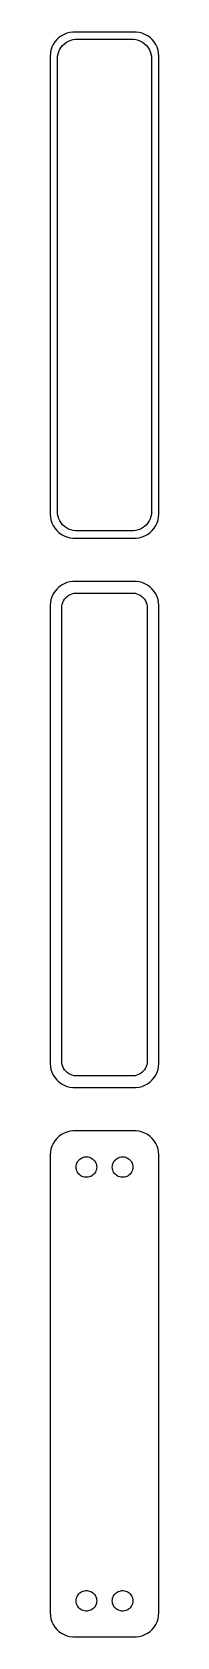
# Model space of a CAD drawing. Header units: metres. Extents: x -11 to 11, y 290 to 622.
import ezdxf

# ---------------------------------------------------------------- set-up
doc = ezdxf.new("R2010")
doc.units = ezdxf.units.M

msp = doc.modelspace()

# ---------------------------------------------------------------- linework, layer by layer
for p, q in [((-10.6315, 619.909), (-10.8989, 619.341)), ((-10.2951, 620.439), (-10.6315, 619.909)), ((-9.89484, 620.923), (-10.2951, 620.439)), ((-9.43712, 621.353), (-9.89484, 620.923)), ((-8.92912, 621.722), (-9.43712, 621.353)), ((-9.25522, 618.927), (-8.98605, 619.351)), ((-8.98605, 619.351), (-8.66586, 619.738)), ((-8.37889, 622.024), (-8.92912, 621.722)), ((-8.66586, 619.738), (-8.29968, 620.082)), ((-7.79507, 622.255), (-8.37889, 622.024)), ((-8.29968, 620.082), (-7.8933, 620.377)), ((-7.8933, 620.377), (-7.45311, 620.619)), ((-7.1869, 622.411), (-7.79507, 622.255)), ((-7.45311, 620.619), (-6.98605, 620.804)), ((-6.56395, 622.49), (-7.1869, 622.411)), ((-6.98605, 620.804), (-6.49951, 620.929)), ((6.56395, 622.49), (-6.56395, 622.49)), ((-6.49951, 620.929), (-6.00116, 620.992)), ((-6.00116, 620.992), (6.00116, 620.992)), ((6.00116, 620.992), (6.49951, 620.929)), ((6.49951, 620.929), (6.98605, 620.804)), ((7.1869, 622.411), (6.56395, 622.49)), ((6.98605, 620.804), (7.45311, 620.619)), ((7.79507, 622.255), (7.1869, 622.411)), ((7.45311, 620.619), (7.8933, 620.377)), ((8.37889, 622.024), (7.79507, 622.255)), ((7.8933, 620.377), (8.29968, 620.082)), ((8.29968, 620.082), (8.66586, 619.738)), ((8.92912, 621.722), (8.37889, 622.024)), ((8.66586, 619.738), (8.98605, 619.351)), ((9.43712, 621.353), (8.92912, 621.722)), ((8.98605, 619.351), (9.25522, 618.927)), ((9.89484, 620.923), (9.43712, 621.353)), ((10.2951, 620.439), (9.89484, 620.923)), ((10.6315, 619.909), (10.2951, 620.439)), ((10.8989, 619.341), (10.6315, 619.909)), ((-11.2106, 618.127), (-11.25, 617.5)), ((-11.25, 617.5), (-11.25, 522.5)), ((-11.0929, 618.743), (-11.2106, 618.127)), ((-10.8989, 619.341), (-11.0929, 618.743)), ((-9.75, 617), (-9.71844, 617.501)), ((-9.75, 523), (-9.75, 617)), ((-9.71844, 617.501), (-9.62433, 617.995)), ((-9.62433, 617.995), (-9.4691, 618.472)), ((-9.4691, 618.472), (-9.25522, 618.927)), ((9.25522, 618.927), (9.4691, 618.472)), ((9.4691, 618.472), (9.62433, 617.995)), ((9.62433, 617.995), (9.71844, 617.501)), ((9.71844, 617.501), (9.75, 617)), ((9.75, 617), (9.75, 523)), ((11.0929, 618.743), (10.8989, 619.341)), ((11.2106, 618.127), (11.0929, 618.743)), ((11.25, 617.5), (11.2106, 618.127)), ((11.25, 522.5), (11.25, 617.5)), ((-9.71844, 522.499), (-9.75, 523)), ((9.75, 523), (9.71844, 522.499)), ((-11.25, 522.5), (-11.2106, 521.873)), ((-11.2106, 521.873), (-11.0929, 521.257)), ((-11.0929, 521.257), (-10.8989, 520.659)), ((-10.8989, 520.659), (-10.6315, 520.091)), ((-10.6315, 520.091), (-10.2951, 519.561)), ((-10.2951, 519.561), (-9.89484, 519.077)), ((-9.62433, 522.005), (-9.71844, 522.499)), ((-9.4691, 521.528), (-9.62433, 522.005)), ((-9.25522, 521.073), (-9.4691, 521.528)), ((-8.98605, 520.649), (-9.25522, 521.073)), ((-8.66586, 520.262), (-8.98605, 520.649)), ((-8.29968, 519.918), (-8.66586, 520.262)), ((-7.8933, 519.623), (-8.29968, 519.918)), ((-7.45311, 519.381), (-7.8933, 519.623)), ((7.8933, 519.623), (7.45311, 519.381)), ((8.29968, 519.918), (7.8933, 519.623)), ((8.66586, 520.262), (8.29968, 519.918)), ((8.98605, 520.649), (8.66586, 520.262)), ((9.25522, 521.073), (8.98605, 520.649)), ((9.4691, 521.528), (9.25522, 521.073)), ((9.62433, 522.005), (9.4691, 521.528)), ((9.71844, 522.499), (9.62433, 522.005)), ((9.89484, 519.077), (10.2951, 519.561)), ((10.2951, 519.561), (10.6315, 520.091)), ((10.6315, 520.091), (10.8989, 520.659)), ((10.8989, 520.659), (11.0929, 521.257)), ((11.0929, 521.257), (11.2106, 521.873)), ((11.2106, 521.873), (11.25, 522.5)), ((-9.89484, 519.077), (-9.43712, 518.647)), ((-9.43712, 518.647), (-8.92912, 518.278)), ((-8.92912, 518.278), (-8.37889, 517.976)), ((-8.37889, 517.976), (-7.79507, 517.745)), ((-7.79507, 517.745), (-7.1869, 517.589)), ((-6.98605, 519.196), (-7.45311, 519.381)), ((-7.1869, 517.589), (-6.56395, 517.51)), ((-6.49951, 519.071), (-6.98605, 519.196)), ((-6.56395, 517.51), (6.56395, 517.51)), ((-6.00116, 519.008), (-6.49951, 519.071)), ((6.00116, 519.008), (-6.00116, 519.008)), ((6.49951, 519.071), (6.00116, 519.008)), ((6.98605, 519.196), (6.49951, 519.071)), ((6.56395, 517.51), (7.1869, 517.589)), ((7.45311, 519.381), (6.98605, 519.196)), ((7.1869, 517.589), (7.79507, 517.745)), ((7.79507, 517.745), (8.37889, 517.976)), ((8.37889, 517.976), (8.92912, 518.278)), ((8.92912, 518.278), (9.43712, 518.647)), ((9.43712, 518.647), (9.89484, 519.077)), ((-10.2951, 506.439), (-10.6315, 505.909)), ((-9.89484, 506.923), (-10.2951, 506.439)), ((-9.43712, 507.353), (-9.89484, 506.923)), ((-8.92912, 507.722), (-9.43712, 507.353)), ((-8.37889, 508.024), (-8.92912, 507.722)), ((-7.79507, 508.255), (-8.37889, 508.024)), ((-7.1869, 508.411), (-7.79507, 508.255)), ((-6.56395, 508.49), (-7.1869, 508.411)), ((6.56395, 508.49), (-6.56395, 508.49)), ((7.1869, 508.411), (6.56395, 508.49)), ((7.79507, 508.255), (7.1869, 508.411)), ((8.37889, 508.024), (7.79507, 508.255)), ((8.92912, 507.722), (8.37889, 508.024)), ((9.43712, 507.353), (8.92912, 507.722)), ((9.89484, 506.923), (9.43712, 507.353)), ((10.2951, 506.439), (9.89484, 506.923)), ((10.6315, 505.909), (10.2951, 506.439)), ((-11.2106, 504.127), (-11.25, 503.5)), ((-11.25, 503.5), (-11.25, 408.5)), ((-11.0929, 504.743), (-11.2106, 504.127)), ((-10.8989, 505.341), (-11.0929, 504.743)), ((-10.6315, 505.909), (-10.8989, 505.341)), ((-8.86292, 503), (-8.83836, 503.39)), ((-8.86292, 409), (-8.86292, 503)), ((-8.83836, 503.39), (-8.76512, 503.774)), ((-8.76512, 503.774), (-8.64432, 504.146)), ((-8.64432, 504.146), (-8.47786, 504.5)), ((-8.47786, 504.5), (-8.2684, 504.83)), ((-8.2684, 504.83), (-8.01921, 505.131)), ((-8.01921, 505.131), (-7.73424, 505.399)), ((-7.73424, 505.399), (-7.41798, 505.628)), ((-7.41798, 505.628), (-7.07541, 505.817)), ((-7.07541, 505.817), (-6.71194, 505.961)), ((-6.71194, 505.961), (-6.3333, 506.058)), ((-6.3333, 506.058), (-5.94545, 506.107)), ((-5.94545, 506.107), (5.94545, 506.107)), ((5.94545, 506.107), (6.3333, 506.058)), ((6.3333, 506.058), (6.71194, 505.961)), ((6.71194, 505.961), (7.07541, 505.817)), ((7.07541, 505.817), (7.41798, 505.628)), ((7.41798, 505.628), (7.73424, 505.399)), ((7.73424, 505.399), (8.01921, 505.131)), ((8.01921, 505.131), (8.2684, 504.83)), ((8.2684, 504.83), (8.47786, 504.5)), ((8.47786, 504.5), (8.64432, 504.146)), ((8.64432, 504.146), (8.76512, 503.774)), ((8.76512, 503.774), (8.83836, 503.39)), ((8.83836, 503.39), (8.86292, 503)), ((8.86292, 503), (8.86292, 409)), ((10.8989, 505.341), (10.6315, 505.909)), ((11.0929, 504.743), (10.8989, 505.341)), ((11.2106, 504.127), (11.0929, 504.743)), ((11.25, 503.5), (11.2106, 504.127)), ((11.25, 408.5), (11.25, 503.5)), ((-11.25, 408.5), (-11.2106, 407.873)), ((-11.2106, 407.873), (-11.0929, 407.257)), ((-11.0929, 407.257), (-10.8989, 406.659)), ((-10.8989, 406.659), (-10.6315, 406.091)), ((-8.83836, 408.61), (-8.86292, 409)), ((-8.76512, 408.226), (-8.83836, 408.61)), ((-8.64432, 407.854), (-8.76512, 408.226)), ((-8.47786, 407.5), (-8.64432, 407.854)), ((-8.2684, 407.17), (-8.47786, 407.5)), ((-8.01921, 406.869), (-8.2684, 407.17)), ((-7.73424, 406.601), (-8.01921, 406.869)), ((-7.41798, 406.372), (-7.73424, 406.601)), ((-7.07541, 406.183), (-7.41798, 406.372)), ((7.41798, 406.372), (7.07541, 406.183)), ((7.73424, 406.601), (7.41798, 406.372)), ((8.01921, 406.869), (7.73424, 406.601)), ((8.2684, 407.17), (8.01921, 406.869)), ((8.47786, 407.5), (8.2684, 407.17)), ((8.64432, 407.854), (8.47786, 407.5)), ((8.76512, 408.226), (8.64432, 407.854)), ((8.83836, 408.61), (8.76512, 408.226)), ((8.86292, 409), (8.83836, 408.61)), ((10.6315, 406.091), (10.8989, 406.659)), ((10.8989, 406.659), (11.0929, 407.257)), ((11.0929, 407.257), (11.2106, 407.873)), ((11.2106, 407.873), (11.25, 408.5)), ((-10.6315, 406.091), (-10.2951, 405.561)), ((-10.2951, 405.561), (-9.89484, 405.077)), ((-9.89484, 405.077), (-9.43712, 404.647)), ((-9.43712, 404.647), (-8.92912, 404.278)), ((-8.92912, 404.278), (-8.37889, 403.976)), ((-8.37889, 403.976), (-7.79507, 403.745)), ((-7.79507, 403.745), (-7.1869, 403.589)), ((-7.1869, 403.589), (-6.56395, 403.51)), ((-6.71194, 406.039), (-7.07541, 406.183)), ((-6.3333, 405.942), (-6.71194, 406.039)), ((-6.56395, 403.51), (6.56395, 403.51)), ((-5.94545, 405.893), (-6.3333, 405.942)), ((5.94545, 405.893), (-5.94545, 405.893)), ((6.3333, 405.942), (5.94545, 405.893)), ((6.71194, 406.039), (6.3333, 405.942)), ((6.56395, 403.51), (7.1869, 403.589)), ((7.07541, 406.183), (6.71194, 406.039)), ((7.1869, 403.589), (7.79507, 403.745)), ((7.79507, 403.745), (8.37889, 403.976)), ((8.37889, 403.976), (8.92912, 404.278)), ((8.92912, 404.278), (9.43712, 404.647)), ((9.43712, 404.647), (9.89484, 405.077)), ((9.89484, 405.077), (10.2951, 405.561)), ((10.2951, 405.561), (10.6315, 406.091)), ((-9.89484, 392.923), (-10.2951, 392.439)), ((-9.43712, 393.353), (-9.89484, 392.923)), ((-8.92912, 393.722), (-9.43712, 393.353)), ((-8.37889, 394.024), (-8.92912, 393.722)), ((-7.79507, 394.255), (-8.37889, 394.024)), ((-7.1869, 394.411), (-7.79507, 394.255)), ((-6.56395, 394.49), (-7.1869, 394.411)), ((6.56395, 394.49), (-6.56395, 394.49)), ((7.1869, 394.411), (6.56395, 394.49)), ((7.79507, 394.255), (7.1869, 394.411)), ((8.37889, 394.024), (7.79507, 394.255)), ((8.92912, 393.722), (8.37889, 394.024)), ((9.43712, 393.353), (8.92912, 393.722)), ((9.89484, 392.923), (9.43712, 393.353)), ((10.2951, 392.439), (9.89484, 392.923)), ((-11.2106, 390.127), (-11.25, 389.5)), ((-11.0929, 390.743), (-11.2106, 390.127)), ((-10.8989, 391.341), (-11.0929, 390.743)), ((-10.6315, 391.909), (-10.8989, 391.341)), ((-10.2951, 392.439), (-10.6315, 391.909)), ((10.6315, 391.909), (10.2951, 392.439)), ((10.8989, 391.341), (10.6315, 391.909)), ((11.0929, 390.743), (10.8989, 391.341)), ((11.2106, 390.127), (11.0929, 390.743)), ((11.25, 389.5), (11.2106, 390.127)), ((-11.25, 389.5), (-11.25, 294.5)), ((-5.88528, 387), (-5.86845, 387.268)), ((-5.86845, 386.732), (-5.88528, 387)), ((-5.86845, 387.268), (-5.81821, 387.531)), ((-5.81821, 386.469), (-5.86845, 386.732)), ((-5.81821, 387.531), (-5.73534, 387.786)), ((-5.73534, 386.214), (-5.81821, 386.469)), ((-5.73534, 387.786), (-5.62117, 388.029)), ((-5.62117, 388.029), (-5.47748, 388.255)), ((-5.47748, 388.255), (-5.30655, 388.462)), ((-5.30655, 388.462), (-5.11108, 388.645)), ((-5.11108, 388.645), (-4.89413, 388.803)), ((-4.89413, 388.803), (-4.65915, 388.932)), ((-4.65915, 388.932), (-4.40984, 389.031)), ((-4.40984, 389.031), (-4.1501, 389.097)), ((-4.1501, 389.097), (-3.88406, 389.131)), ((-3.88406, 389.131), (-3.61592, 389.131)), ((-3.61592, 389.131), (-3.34988, 389.097)), ((-3.34988, 389.097), (-3.09015, 389.031)), ((-3.09015, 389.031), (-2.84084, 388.932)), ((-2.84084, 388.932), (-2.60585, 388.803)), ((-2.60585, 388.803), (-2.3889, 388.645)), ((-2.3889, 388.645), (-2.19344, 388.462)), ((-2.19344, 388.462), (-2.02251, 388.255)), ((-2.02251, 388.255), (-1.87881, 388.029)), ((-1.87881, 388.029), (-1.76465, 387.786)), ((-1.76465, 387.786), (-1.68178, 387.531)), ((-1.68178, 386.469), (-1.76465, 386.214)), ((-1.68178, 387.531), (-1.63153, 387.268)), ((-1.63153, 386.732), (-1.68178, 386.469)), ((-1.63153, 387.268), (-1.6147, 387)), ((-1.6147, 387), (-1.63153, 386.732)), ((1.6147, 387), (1.63153, 387.268)), ((1.63153, 386.732), (1.6147, 387)), ((1.63153, 387.268), (1.68178, 387.531)), ((1.68178, 386.469), (1.63153, 386.732)), ((1.68178, 387.531), (1.76465, 387.786)), ((1.76465, 386.214), (1.68178, 386.469)), ((1.76465, 387.786), (1.87881, 388.029)), ((1.87881, 388.029), (2.02251, 388.255)), ((2.02251, 388.255), (2.19344, 388.462)), ((2.19344, 388.462), (2.3889, 388.645)), ((2.3889, 388.645), (2.60585, 388.803)), ((2.60585, 388.803), (2.84084, 388.932)), ((2.84084, 388.932), (3.09015, 389.031)), ((3.09015, 389.031), (3.34988, 389.097)), ((3.34988, 389.097), (3.61592, 389.131)), ((3.61592, 389.131), (3.88406, 389.131)), ((3.88406, 389.131), (4.1501, 389.097)), ((4.1501, 389.097), (4.40984, 389.031)), ((4.40984, 389.031), (4.65915, 388.932)), ((4.65915, 388.932), (4.89413, 388.803)), ((4.89413, 388.803), (5.11108, 388.645)), ((5.11108, 388.645), (5.30655, 388.462)), ((5.30655, 388.462), (5.47748, 388.255)), ((5.47748, 388.255), (5.62117, 388.029)), ((5.62117, 388.029), (5.73534, 387.786)), ((5.73534, 387.786), (5.81821, 387.531)), ((5.81821, 386.469), (5.73534, 386.214)), ((5.81821, 387.531), (5.86845, 387.268)), ((5.86845, 386.732), (5.81821, 386.469)), ((5.86845, 387.268), (5.88528, 387)), ((5.88528, 387), (5.86845, 386.732)), ((11.25, 294.5), (11.25, 389.5)), ((-5.62117, 385.971), (-5.73534, 386.214)), ((-5.47748, 385.745), (-5.62117, 385.971)), ((-5.30655, 385.538), (-5.47748, 385.745)), ((-5.11108, 385.355), (-5.30655, 385.538)), ((-4.89413, 385.197), (-5.11108, 385.355)), ((-4.65915, 385.068), (-4.89413, 385.197)), ((-4.40984, 384.969), (-4.65915, 385.068)), ((-4.1501, 384.903), (-4.40984, 384.969)), ((-3.88406, 384.869), (-4.1501, 384.903)), ((-3.61592, 384.869), (-3.88406, 384.869)), ((-3.34988, 384.903), (-3.61592, 384.869)), ((-3.09015, 384.969), (-3.34988, 384.903)), ((-2.84084, 385.068), (-3.09015, 384.969)), ((-2.60585, 385.197), (-2.84084, 385.068)), ((-2.3889, 385.355), (-2.60585, 385.197)), ((-2.19344, 385.538), (-2.3889, 385.355)), ((-2.02251, 385.745), (-2.19344, 385.538)), ((-1.87881, 385.971), (-2.02251, 385.745)), ((-1.76465, 386.214), (-1.87881, 385.971)), ((1.87881, 385.971), (1.76465, 386.214)), ((2.02251, 385.745), (1.87881, 385.971)), ((2.19344, 385.538), (2.02251, 385.745)), ((2.3889, 385.355), (2.19344, 385.538)), ((2.60585, 385.197), (2.3889, 385.355)), ((2.84084, 385.068), (2.60585, 385.197)), ((3.09015, 384.969), (2.84084, 385.068)), ((3.34988, 384.903), (3.09015, 384.969)), ((3.61592, 384.869), (3.34988, 384.903)), ((3.88406, 384.869), (3.61592, 384.869)), ((4.1501, 384.903), (3.88406, 384.869)), ((4.40984, 384.969), (4.1501, 384.903)), ((4.65915, 385.068), (4.40984, 384.969)), ((4.89413, 385.197), (4.65915, 385.068)), ((5.11108, 385.355), (4.89413, 385.197)), ((5.30655, 385.538), (5.11108, 385.355)), ((5.47748, 385.745), (5.30655, 385.538)), ((5.62117, 385.971), (5.47748, 385.745)), ((5.73534, 386.214), (5.62117, 385.971)), ((-5.88528, 297), (-5.86845, 297.268)), ((-5.86845, 296.732), (-5.88528, 297)), ((-5.86845, 297.268), (-5.81821, 297.531)), ((-5.81821, 296.469), (-5.86845, 296.732)), ((-5.81821, 297.531), (-5.73534, 297.786)), ((-5.73534, 296.214), (-5.81821, 296.469)), ((-5.73534, 297.786), (-5.62117, 298.029)), ((-5.62117, 298.029), (-5.47748, 298.255)), ((-5.47748, 298.255), (-5.30655, 298.462)), ((-5.30655, 298.462), (-5.11108, 298.645)), ((-5.11108, 298.645), (-4.89413, 298.803)), ((-4.89413, 298.803), (-4.65915, 298.932)), ((-4.65915, 298.932), (-4.40984, 299.031)), ((-4.40984, 299.031), (-4.1501, 299.097)), ((-4.1501, 299.097), (-3.88406, 299.131)), ((-3.88406, 299.131), (-3.61592, 299.131)), ((-3.61592, 299.131), (-3.34988, 299.097)), ((-3.34988, 299.097), (-3.09015, 299.031)), ((-3.09015, 299.031), (-2.84084, 298.932)), ((-2.84084, 298.932), (-2.60585, 298.803)), ((-2.60585, 298.803), (-2.3889, 298.645)), ((-2.3889, 298.645), (-2.19344, 298.462)), ((-2.19344, 298.462), (-2.02251, 298.255)), ((-2.02251, 298.255), (-1.87881, 298.029)), ((-1.87881, 298.029), (-1.76465, 297.786)), ((-1.76465, 297.786), (-1.68178, 297.531)), ((-1.68178, 296.469), (-1.76465, 296.214)), ((-1.68178, 297.531), (-1.63153, 297.268)), ((-1.63153, 296.732), (-1.68178, 296.469)), ((-1.63153, 297.268), (-1.6147, 297)), ((-1.6147, 297), (-1.63153, 296.732)), ((1.6147, 297), (1.63153, 297.268)), ((1.63153, 296.732), (1.6147, 297)), ((1.63153, 297.268), (1.68178, 297.531)), ((1.68178, 296.469), (1.63153, 296.732)), ((1.68178, 297.531), (1.76465, 297.786)), ((1.76465, 296.214), (1.68178, 296.469)), ((1.76465, 297.786), (1.87881, 298.029)), ((1.87881, 298.029), (2.02251, 298.255)), ((2.02251, 298.255), (2.19344, 298.462)), ((2.19344, 298.462), (2.3889, 298.645)), ((2.3889, 298.645), (2.60585, 298.803)), ((2.60585, 298.803), (2.84084, 298.932)), ((2.84084, 298.932), (3.09015, 299.031)), ((3.09015, 299.031), (3.34988, 299.097)), ((3.34988, 299.097), (3.61592, 299.131)), ((3.61592, 299.131), (3.88406, 299.131)), ((3.88406, 299.131), (4.1501, 299.097)), ((4.1501, 299.097), (4.40984, 299.031)), ((4.40984, 299.031), (4.65915, 298.932)), ((4.65915, 298.932), (4.89413, 298.803)), ((4.89413, 298.803), (5.11108, 298.645)), ((5.11108, 298.645), (5.30655, 298.462)), ((5.30655, 298.462), (5.47748, 298.255)), ((5.47748, 298.255), (5.62117, 298.029)), ((5.62117, 298.029), (5.73534, 297.786)), ((5.73534, 297.786), (5.81821, 297.531)), ((5.81821, 296.469), (5.73534, 296.214)), ((5.81821, 297.531), (5.86845, 297.268)), ((5.86845, 296.732), (5.81821, 296.469)), ((5.86845, 297.268), (5.88528, 297)), ((5.88528, 297), (5.86845, 296.732)), ((-11.25, 294.5), (-11.2106, 293.873)), ((-11.2106, 293.873), (-11.0929, 293.257)), ((-11.0929, 293.257), (-10.8989, 292.659)), ((-5.62117, 295.971), (-5.73534, 296.214)), ((-5.47748, 295.745), (-5.62117, 295.971)), ((-5.30655, 295.538), (-5.47748, 295.745)), ((-5.11108, 295.355), (-5.30655, 295.538)), ((-4.89413, 295.197), (-5.11108, 295.355)), ((-4.65915, 295.068), (-4.89413, 295.197)), ((-4.40984, 294.969), (-4.65915, 295.068)), ((-4.1501, 294.903), (-4.40984, 294.969)), ((-3.88406, 294.869), (-4.1501, 294.903)), ((-3.61592, 294.869), (-3.88406, 294.869)), ((-3.34988, 294.903), (-3.61592, 294.869)), ((-3.09015, 294.969), (-3.34988, 294.903)), ((-2.84084, 295.068), (-3.09015, 294.969)), ((-2.60585, 295.197), (-2.84084, 295.068)), ((-2.3889, 295.355), (-2.60585, 295.197)), ((-2.19344, 295.538), (-2.3889, 295.355)), ((-2.02251, 295.745), (-2.19344, 295.538)), ((-1.87881, 295.971), (-2.02251, 295.745)), ((-1.76465, 296.214), (-1.87881, 295.971)), ((1.87881, 295.971), (1.76465, 296.214)), ((2.02251, 295.745), (1.87881, 295.971)), ((2.19344, 295.538), (2.02251, 295.745)), ((2.3889, 295.355), (2.19344, 295.538)), ((2.60585, 295.197), (2.3889, 295.355)), ((2.84084, 295.068), (2.60585, 295.197)), ((3.09015, 294.969), (2.84084, 295.068)), ((3.34988, 294.903), (3.09015, 294.969)), ((3.61592, 294.869), (3.34988, 294.903)), ((3.88406, 294.869), (3.61592, 294.869)), ((4.1501, 294.903), (3.88406, 294.869)), ((4.40984, 294.969), (4.1501, 294.903)), ((4.65915, 295.068), (4.40984, 294.969)), ((4.89413, 295.197), (4.65915, 295.068)), ((5.11108, 295.355), (4.89413, 295.197)), ((5.30655, 295.538), (5.11108, 295.355)), ((5.47748, 295.745), (5.30655, 295.538)), ((5.62117, 295.971), (5.47748, 295.745)), ((5.73534, 296.214), (5.62117, 295.971)), ((10.8989, 292.659), (11.0929, 293.257)), ((11.0929, 293.257), (11.2106, 293.873)), ((11.2106, 293.873), (11.25, 294.5)), ((-10.8989, 292.659), (-10.6315, 292.091)), ((-10.6315, 292.091), (-10.2951, 291.561)), ((-10.2951, 291.561), (-9.89484, 291.077)), ((-9.89484, 291.077), (-9.43712, 290.647)), ((-9.43712, 290.647), (-8.92912, 290.278)), ((-8.92912, 290.278), (-8.37889, 289.976)), ((-8.37889, 289.976), (-7.79507, 289.745)), ((-7.79507, 289.745), (-7.1869, 289.589)), ((7.1869, 289.589), (7.79507, 289.745)), ((7.79507, 289.745), (8.37889, 289.976)), ((8.37889, 289.976), (8.92912, 290.278)), ((8.92912, 290.278), (9.43712, 290.647)), ((9.43712, 290.647), (9.89484, 291.077)), ((9.89484, 291.077), (10.2951, 291.561)), ((10.2951, 291.561), (10.6315, 292.091)), ((10.6315, 292.091), (10.8989, 292.659)), ((-7.1869, 289.589), (-6.56395, 289.51)), ((-6.56395, 289.51), (6.56395, 289.51)), ((6.56395, 289.51), (7.1869, 289.589))]:
    msp.add_line(p, q)

doc.saveas('drawing.dxf')
